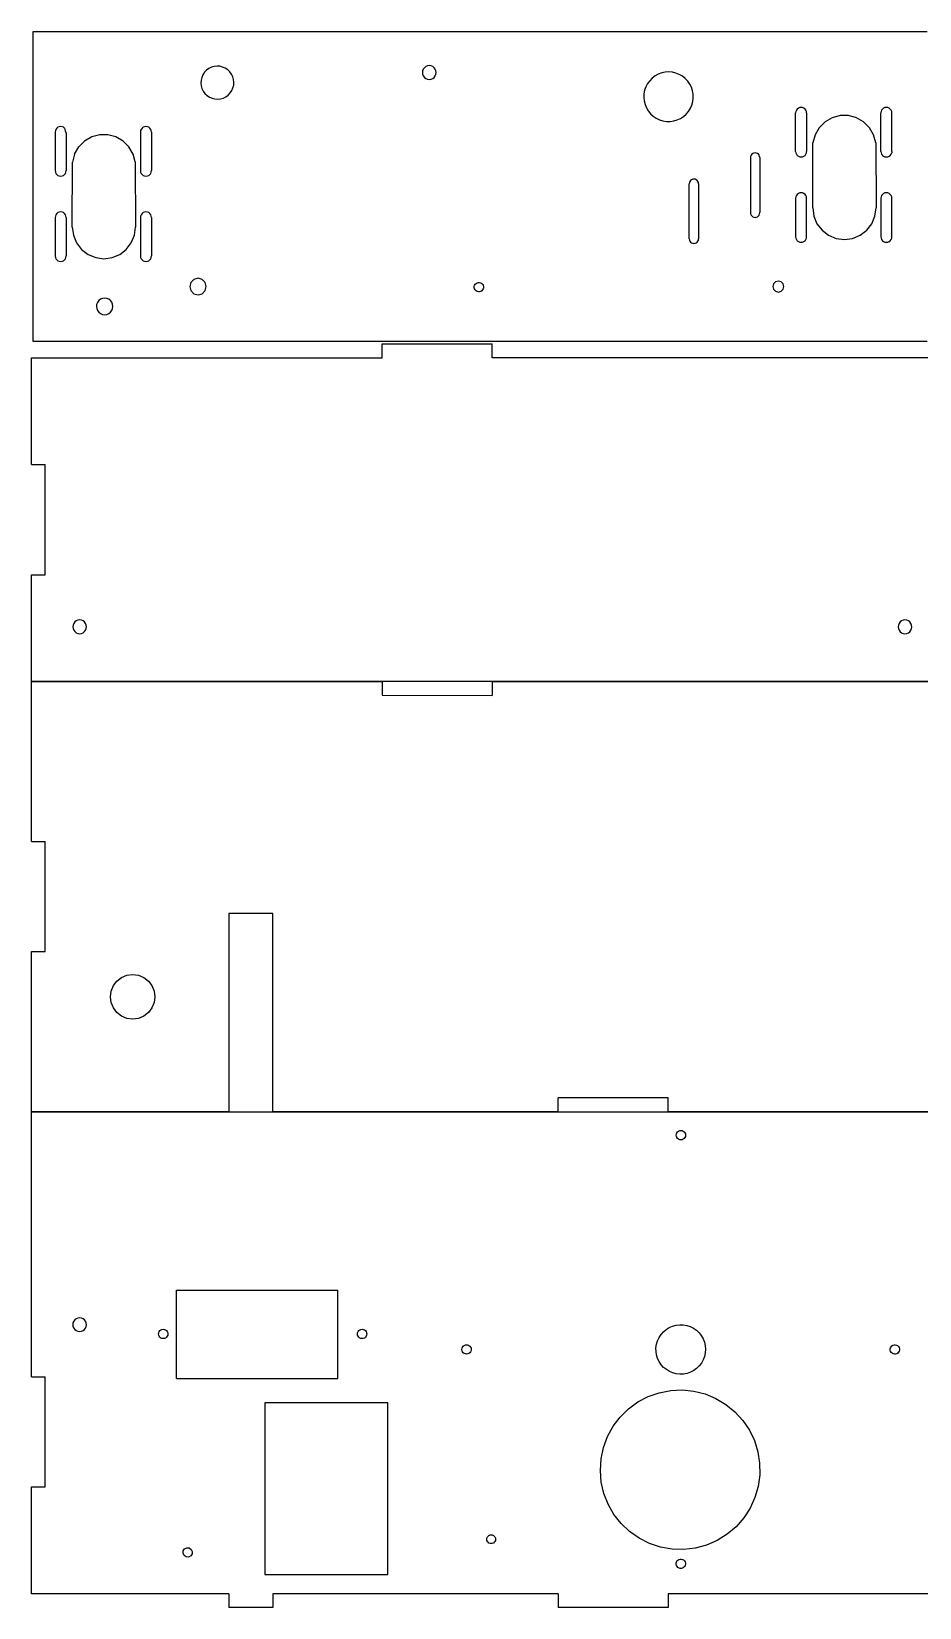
# Model space of a CAD drawing. Extents: x 6 to 646, y 7 to 580.
# Drawn here: x 6 to 329, y 7 to 580 of the extents above; entities that cross this region are included whole.
import ezdxf

# ---------------------------------------------------------------- set-up
doc = ezdxf.new("R2010")
doc.units = 0
doc.layers.add('Calque_1', color=7, linetype='CONTINUOUS')

msp = doc.modelspace()

# ---------------------------------------------------------------- linework, layer by layer
at = {"layer": 'Calque_1', "color": 1}
for p, q in [((6.673543, 579.7733), (331.671386, 579.773353)), ((6.673546, 467.146482), (6.673543, 579.7733)), ((71.498254, 566.790583), (70.560294, 566.327907)), ((72.502307, 567.083344), (71.498254, 566.790583)), ((73.541946, 567.197326), (72.502307, 567.083344)), ((74.585583, 567.129038), (73.541946, 567.197326)), ((75.601505, 566.880568), (74.585583, 567.129038)), ((76.558846, 566.459431), (75.601505, 566.880568)), ((149.447491, 567.038418), (148.929729, 566.64112)), ((150.050449, 567.288158), (149.447491, 567.038418)), ((150.697487, 567.373353), (150.050449, 567.288158)), ((151.344525, 567.288158), (150.697487, 567.373353)), ((151.947483, 567.038418), (151.344525, 567.288158)), ((152.465245, 566.64112), (151.947483, 567.038418)), ((67.743224, 562.110877), (67.674935, 561.067229)), ((67.674935, 561.067229), (67.788906, 560.027603)), ((67.991701, 563.126796), (67.743224, 562.110877)), ((68.41282, 564.084137), (67.991701, 563.126796)), ((68.993778, 564.953821), (68.41282, 564.084137)), ((69.716928, 565.709391), (68.993778, 564.953821)), ((70.560294, 566.327907), (69.716928, 565.709391)), ((77.428514, 565.878486), (76.558846, 566.459431)), ((78.184089, 565.155328), (77.428514, 565.878486)), ((78.802613, 564.311969), (78.184089, 565.155328)), ((79.265289, 563.373996), (78.802613, 564.311969)), ((79.558061, 562.369957), (79.265289, 563.373996)), ((79.672035, 561.330304), (79.558061, 562.369957)), ((79.603744, 560.286683), (79.672035, 561.330304)), ((148.282691, 565.520399), (148.197495, 564.873335)), ((148.197495, 564.873335), (148.282691, 564.226297)), ((148.532431, 566.123331), (148.282691, 565.520399)), ((148.282691, 564.226297), (148.532431, 563.623339)), ((148.929729, 566.64112), (148.532431, 566.123331)), ((148.532431, 563.623339), (148.929729, 563.105577)), ((148.929729, 563.105577), (149.447491, 562.708279)), ((149.447491, 562.708279), (150.050449, 562.458539)), ((150.050449, 562.458539), (150.697487, 562.373343)), ((150.697487, 562.373343), (151.344525, 562.458539)), ((151.344525, 562.458539), (151.947483, 562.708279)), ((151.947483, 562.708279), (152.465245, 563.105577)), ((152.862543, 566.123331), (152.465245, 566.64112)), ((152.465245, 563.105577), (152.862543, 563.623339)), ((153.11231, 565.520399), (152.862543, 566.123331)), ((152.862543, 563.623339), (153.11231, 564.226297)), ((153.197479, 564.873335), (153.11231, 565.520399)), ((153.11231, 564.226297), (153.197479, 564.873335)), ((230.817585, 561.907915), (230.041642, 560.847573)), ((231.73963, 562.843957), (230.817585, 561.907915)), ((232.788146, 563.635801), (231.73963, 562.843957)), ((233.940776, 564.266514), (232.788146, 563.635801)), ((235.172965, 564.722708), (233.940776, 564.266514)), ((236.458415, 564.99462), (235.172965, 564.722708)), ((237.769794, 565.076456), (236.458415, 564.99462)), ((239.079083, 564.966495), (237.769794, 565.076456)), ((240.358422, 564.667066), (239.079083, 564.966495)), ((241.58053, 564.184573), (240.358422, 564.667066)), ((242.719375, 563.529254), (241.58053, 564.184573)), ((243.750667, 562.715132), (242.719375, 563.529254)), ((244.652418, 561.759511), (243.750667, 562.715132)), ((245.405422, 560.682764), (244.652418, 561.759511)), ((67.788906, 560.027603), (68.081678, 559.023537)), ((68.081678, 559.023537), (68.544354, 558.085591)), ((68.544354, 558.085591), (69.162878, 557.242232)), ((69.162878, 557.242232), (69.918453, 556.519074)), ((69.918453, 556.519074), (70.788124, 555.938103)), ((70.788124, 555.938103), (71.745462, 555.516992)), ((71.745462, 555.516992), (72.761384, 555.268522)), ((73.805021, 555.200234), (74.84466, 555.314189)), ((74.84466, 555.314189), (75.848713, 555.606977)), ((75.848713, 555.606977), (76.786673, 556.069653)), ((76.786673, 556.069653), (77.630042, 556.688169)), ((77.630042, 556.688169), (78.35319, 557.443739)), ((78.35319, 557.443739), (78.93415, 558.313423)), ((78.93415, 558.313423), (79.355266, 559.270764)), ((79.355266, 559.270764), (79.603744, 560.286683)), ((228.738333, 557.157222), (228.676262, 555.844784)), ((228.676262, 555.844784), (228.80596, 554.537268)), ((228.990825, 558.446641), (228.738333, 557.157222)), ((229.428366, 559.685577), (228.990825, 558.446641)), ((230.041642, 560.847573), (229.428366, 559.685577)), ((245.993643, 559.507883), (245.405422, 560.682764)), ((246.404514, 558.259871), (245.993643, 559.507883)), ((246.629303, 556.96532), (246.404514, 558.259871)), ((246.505478, 554.34743), (246.663196, 555.65185)), ((246.663196, 555.65185), (246.629303, 556.96532)), ((72.761384, 555.268522), (73.805021, 555.200234)), ((228.80596, 554.537268), (229.124624, 553.262586)), ((229.124624, 553.262586), (229.625506, 552.047886)), ((229.625506, 552.047886), (230.297918, 550.919069)), ((230.297918, 550.919069), (231.127491, 549.900186)), ((231.127491, 549.900186), (232.096606, 549.012934)), ((243.097094, 548.89493), (244.084994, 549.761201)), ((244.084994, 549.761201), (244.936263, 550.762065)), ((244.936263, 550.762065), (245.632725, 551.876198)), ((245.632725, 551.876198), (246.159536, 553.079865)), ((246.159536, 553.079865), (246.505478, 554.34743)), ((283.927304, 550.727299), (283.859148, 550.209669)), ((283.859148, 536.209683), (283.859148, 550.209669)), ((284.127091, 551.20966), (283.927304, 550.727299)), ((284.444934, 551.623892), (284.127091, 551.20966)), ((284.859139, 551.941709), (284.444934, 551.623892)), ((285.3415, 552.141522), (284.859139, 551.941709)), ((285.85913, 552.209678), (285.3415, 552.141522)), ((286.376787, 552.141522), (285.85913, 552.209678)), ((286.859148, 551.941709), (286.376787, 552.141522)), ((287.273353, 551.623892), (286.859148, 551.941709)), ((287.591197, 551.20966), (287.273353, 551.623892)), ((287.790983, 550.727299), (287.591197, 551.20966)), ((287.85914, 550.209669), (287.790983, 550.727299)), ((287.85914, 550.209669), (287.85914, 536.209683)), ((314.927198, 550.727299), (314.859041, 550.209669)), ((314.859041, 536.209683), (314.859041, 550.209669)), ((315.126984, 551.20966), (314.927198, 550.727299)), ((315.444828, 551.623892), (315.126984, 551.20966)), ((315.859033, 551.941709), (315.444828, 551.623892)), ((316.341394, 552.141522), (315.859033, 551.941709)), ((316.859051, 552.209678), (316.341394, 552.141522)), ((317.376681, 552.141522), (316.859051, 552.209678)), ((317.859042, 551.941709), (317.376681, 552.141522)), ((318.273247, 551.623892), (317.859042, 551.941709)), ((318.59109, 551.20966), (318.273247, 551.623892)), ((318.790877, 550.727299), (318.59109, 551.20966)), ((318.859033, 550.209669), (318.790877, 550.727299)), ((318.859033, 536.209683), (318.859033, 550.209669)), ((14.981727, 544.242449), (14.781928, 543.760088)), ((15.299566, 544.656654), (14.981727, 544.242449)), ((15.713778, 544.974498), (15.299566, 544.656654)), ((16.19614, 545.174311), (15.713778, 544.974498)), ((16.713778, 545.242441), (16.19614, 545.174311)), ((17.231416, 545.174311), (16.713778, 545.242441)), ((17.713777, 544.974498), (17.231416, 545.174311)), ((18.12799, 544.656654), (17.713777, 544.974498)), ((18.12799, 544.656654), (18.159123, 544.616093)), ((18.159123, 544.616093), (18.380531, 543.685899)), ((45.981841, 544.242476), (45.782041, 543.760114)), ((46.299676, 544.65668), (45.981841, 544.242476)), ((46.713889, 544.974524), (46.299676, 544.65668)), ((47.196253, 545.174337), (46.713889, 544.974524)), ((47.713888, 545.242467), (47.196253, 545.174337)), ((48.231526, 545.174337), (47.713888, 545.242467)), ((48.713888, 544.974524), (48.231526, 545.174337)), ((49.1281, 544.65668), (48.713888, 544.974524)), ((49.445939, 544.242476), (49.1281, 544.65668)), ((49.645738, 543.760114), (49.445939, 544.242476)), ((232.096606, 549.012934), (233.184571, 548.276255)), ((233.184571, 548.276255), (234.36821, 547.705814)), ((234.36821, 547.705814), (235.62228, 547.313808)), ((235.62228, 547.313808), (236.92006, 547.108571)), ((236.92006, 547.108571), (238.233899, 547.094548)), ((238.233899, 547.094469), (239.53578, 547.271819)), ((239.53578, 547.271819), (240.797973, 547.636864)), ((240.797973, 547.636864), (241.993571, 548.181746)), ((241.993571, 548.181746), (243.097094, 548.89493)), ((292.441135, 544.793946), (290.947114, 542.19)), ((294.55817, 546.92249), (292.441135, 544.793946)), ((297.153994, 548.43056), (294.55817, 546.92249)), ((300.051707, 549.215393), (297.153994, 548.43056)), ((303.053771, 549.223515), (300.051707, 549.215313)), ((305.955665, 548.454373), (303.053771, 549.223515)), ((308.559611, 546.960352), (305.955665, 548.454373)), ((310.688155, 544.843291), (308.559611, 546.960352)), ((312.196225, 542.247467), (310.688155, 544.843291)), ((14.781928, 543.760088), (14.713779, 543.242458)), ((14.713779, 543.242458), (14.713779, 529.242472)), ((18.380531, 543.685899), (18.713774, 542.85106)), ((18.713774, 542.85106), (18.713774, 529.242472)), ((25.412957, 539.955279), (23.295904, 537.826735)), ((28.008781, 541.463349), (25.412957, 539.955279)), ((30.906473, 542.248208), (28.008781, 541.463349)), ((33.908561, 542.256331), (30.906473, 542.248128)), ((36.810457, 541.487161), (33.908561, 542.256331)), ((39.414401, 539.993167), (36.810457, 541.487161)), ((41.54294, 537.876106), (39.414401, 539.993167)), ((45.782041, 543.760114), (45.713892, 543.242484)), ((45.713892, 543.242484), (45.713892, 529.242498)), ((49.713887, 543.242484), (49.645738, 543.760114)), ((49.713887, 543.242484), (49.713887, 529.242498)), ((290.083595, 515.717915), (290.177972, 539.288106)), ((290.947114, 542.19), (290.177972, 539.288106)), ((312.981084, 539.34978), (312.196225, 542.247467)), ((312.981084, 539.34978), (313.083557, 515.717915)), ((21.801891, 535.222788), (21.032738, 532.320895)), ((21.801891, 535.222788), (23.295904, 537.826735)), ((43.051015, 535.280282), (41.54294, 537.876106)), ((43.835858, 532.382596), (43.051015, 535.280282)), ((43.835858, 532.382596), (43.938344, 508.75073)), ((267.483074, 534.415466), (267.42513, 533.975465)), ((267.42513, 533.975465), (267.42513, 513.975503)), ((267.652883, 534.825464), (267.483074, 534.415466)), ((267.923049, 535.177545), (267.652883, 534.825464)), ((268.27513, 535.44771), (267.923049, 535.177545)), ((268.685154, 535.617546), (268.27513, 535.44771)), ((269.125129, 535.675463), (268.685154, 535.617546)), ((269.56513, 535.617546), (269.125129, 535.675463)), ((269.975128, 535.44771), (269.56513, 535.617546)), ((270.327209, 535.177545), (269.975128, 535.44771)), ((270.597374, 534.825464), (270.327209, 535.177545)), ((270.76721, 534.415466), (270.597374, 534.825464)), ((270.825128, 533.975465), (270.76721, 534.415466)), ((270.825128, 533.975465), (270.825128, 513.975503)), ((283.859148, 536.209683), (283.927304, 535.692053)), ((283.927304, 535.692053), (284.127091, 535.209691)), ((284.127091, 535.209691), (284.444934, 534.795487)), ((284.444934, 534.795487), (284.859139, 534.477643)), ((284.859139, 534.477643), (285.3415, 534.27783)), ((285.3415, 534.27783), (285.85913, 534.2097)), ((285.85913, 534.2097), (286.376787, 534.27783)), ((286.376787, 534.27783), (286.859148, 534.477643)), ((286.859148, 534.477643), (287.273353, 534.795487)), ((287.273353, 534.795487), (287.591197, 535.209691)), ((287.591197, 535.209691), (287.790983, 535.692053)), ((287.790983, 535.692053), (287.85914, 536.209683)), ((314.859041, 536.209683), (314.927198, 535.692053)), ((314.927198, 535.692053), (315.126984, 535.209691)), ((315.126984, 535.209691), (315.444828, 534.795487)), ((315.444828, 534.795487), (315.859033, 534.477643)), ((315.859033, 534.477643), (316.341394, 534.27783)), ((316.341394, 534.27783), (316.859051, 534.2097)), ((316.859051, 534.2097), (317.376681, 534.27783)), ((317.376681, 534.27783), (317.859042, 534.477643)), ((317.859042, 534.477643), (318.273247, 534.795487)), ((318.273247, 534.795487), (318.59109, 535.209691)), ((318.59109, 535.209691), (318.790877, 535.692053)), ((318.859033, 536.209683), (318.790877, 535.692053)), ((14.713779, 529.242472), (14.781928, 528.724842)), ((14.781928, 528.724842), (14.981727, 528.24248)), ((14.981727, 528.24248), (15.299566, 527.828249)), ((15.299566, 527.828249), (15.713778, 527.510432)), ((15.713778, 527.510432), (16.19614, 527.310619)), ((16.19614, 527.310619), (16.713778, 527.242462)), ((16.713778, 527.242462), (17.231416, 527.310619)), ((17.231416, 527.310619), (17.713777, 527.510432)), ((17.713777, 527.510432), (18.12799, 527.828249)), ((18.12799, 527.828249), (18.445825, 528.24248)), ((18.445825, 528.24248), (18.645628, 528.724842)), ((18.645628, 528.724842), (18.713774, 529.242472)), ((20.938372, 508.75073), (21.032738, 532.320895)), ((45.713892, 529.242498), (45.782041, 528.724868)), ((45.782041, 528.724868), (45.981841, 528.242507)), ((45.981841, 528.242507), (46.299676, 527.828276)), ((46.299676, 527.828276), (46.713889, 527.510432)), ((46.713889, 527.510432), (47.196253, 527.310645)), ((47.196253, 527.310645), (47.713888, 527.242489)), ((47.713888, 527.242489), (48.231526, 527.310645)), ((48.231526, 527.310645), (48.713888, 527.510432)), ((48.713888, 527.510432), (49.1281, 527.828276)), ((49.1281, 527.828276), (49.445939, 528.242507)), ((49.445939, 528.242507), (49.645738, 528.724868)), ((49.645738, 528.724868), (49.713887, 529.242498)), ((245.244608, 524.922413), (245.186691, 524.482412)), ((245.186691, 504.482424), (245.186691, 524.482412)), ((245.414444, 525.332411), (245.244608, 524.922413)), ((245.68461, 525.684492), (245.414444, 525.332411)), ((246.03669, 525.954658), (245.68461, 525.684492)), ((246.446688, 526.124493), (246.03669, 525.954658)), ((246.88669, 526.182411), (246.446688, 526.124493)), ((247.326665, 526.124493), (246.88669, 526.182411)), ((247.736689, 525.954658), (247.326665, 526.124493)), ((248.08877, 525.684492), (247.736689, 525.954658)), ((248.358909, 525.332411), (248.08877, 525.684492)), ((248.528745, 524.922413), (248.358909, 525.332411)), ((248.586688, 524.482412), (248.528745, 524.922413)), ((248.586688, 524.482412), (248.586688, 504.482424)), ((284.859192, 520.941736), (284.444987, 520.623892)), ((285.341553, 521.141549), (284.859192, 520.941736)), ((285.859183, 521.209679), (285.341553, 521.141549)), ((286.376814, 521.141549), (285.859183, 521.209679)), ((286.859175, 520.941736), (286.376814, 521.141549)), ((287.273406, 520.623892), (286.859175, 520.941736)), ((315.859059, 520.941762), (315.444828, 520.623919)), ((316.34142, 521.141575), (315.859059, 520.941762)), ((316.859051, 521.209705), (316.34142, 521.141575)), ((317.376681, 521.141575), (316.859051, 521.209705)), ((317.859042, 520.941762), (317.376681, 521.141575)), ((318.273273, 520.623919), (317.859042, 520.941762)), ((283.927331, 519.727326), (283.8592, 519.209696)), ((283.8592, 519.209696), (283.8592, 505.20971)), ((284.127144, 520.209687), (283.927331, 519.727326)), ((284.444987, 520.623892), (284.127144, 520.209687)), ((287.59125, 520.209687), (287.273406, 520.623892)), ((287.791036, 519.727326), (287.59125, 520.209687)), ((287.859193, 519.209696), (287.791036, 519.727326)), ((287.859193, 505.20971), (287.859193, 519.209696)), ((290.083595, 515.717915), (290.475442, 512.741515)), ((312.69171, 512.741515), (313.083557, 515.717915)), ((314.927198, 519.727353), (314.859041, 519.209722)), ((314.859041, 519.209722), (314.859041, 505.209736)), ((315.127011, 520.209714), (314.927198, 519.727353)), ((315.444828, 520.623919), (315.127011, 520.209714)), ((318.59109, 520.209714), (318.273273, 520.623919)), ((318.790903, 519.727353), (318.59109, 520.209714)), ((318.85906, 519.209722), (318.790903, 519.727353)), ((318.85906, 505.209736), (318.85906, 519.209722)), ((14.782121, 512.760141), (14.713972, 512.242485)), ((14.713972, 512.242485), (14.713972, 498.242525)), ((14.981923, 513.242503), (14.782121, 512.760141)), ((15.299759, 513.656707), (14.981923, 513.242503)), ((15.713971, 513.974551), (15.299759, 513.656707)), ((16.196333, 514.174338), (15.713971, 513.974551)), ((16.713971, 514.242494), (16.196333, 514.174338)), ((17.231609, 514.174338), (16.713971, 514.242494)), ((17.71397, 513.974551), (17.231609, 514.174338)), ((18.128183, 513.656707), (17.71397, 513.974551)), ((18.446018, 513.242503), (18.128183, 513.656707)), ((18.645821, 512.760141), (18.446018, 513.242503)), ((18.713967, 512.242485), (18.645821, 512.760141)), ((18.713967, 512.242485), (18.713967, 498.242525)), ((45.782043, 512.760141), (45.713895, 512.242511)), ((45.713895, 512.242511), (45.713895, 498.242525)), ((45.981843, 513.242503), (45.782043, 512.760141)), ((46.299679, 513.656707), (45.981843, 513.242503)), ((46.713894, 513.974551), (46.299679, 513.656707)), ((47.196255, 514.174364), (46.713894, 513.974551)), ((47.713891, 514.242494), (47.196255, 514.174364)), ((48.231529, 514.174364), (47.713891, 514.242494)), ((48.71389, 513.974551), (48.231529, 514.174364)), ((49.128103, 513.656707), (48.71389, 513.974551)), ((49.445941, 513.242503), (49.128103, 513.656707)), ((49.645741, 512.760141), (49.445941, 513.242503)), ((49.71389, 512.242511), (49.645741, 512.760141)), ((49.71389, 512.242511), (49.71389, 498.242525)), ((267.42513, 513.975503), (267.483074, 513.535502)), ((267.483074, 513.535502), (267.652883, 513.125504)), ((267.652883, 513.125504), (267.923049, 512.773423)), ((267.923049, 512.773423), (268.27513, 512.503258)), ((268.27513, 512.503258), (268.685154, 512.333422)), ((268.685154, 512.333422), (269.125129, 512.275505)), ((269.125129, 512.275505), (269.56513, 512.333422)), ((269.56513, 512.333422), (269.975128, 512.503258)), ((269.975128, 512.503258), (270.327209, 512.773423)), ((270.327209, 512.773423), (270.597374, 513.125504)), ((270.597374, 513.125504), (270.76721, 513.535502)), ((270.76721, 513.535502), (270.825128, 513.975503)), ((290.475442, 512.741515), (291.624288, 509.967918)), ((291.624288, 509.967918), (293.451869, 507.586194)), ((309.71531, 507.586194), (311.542864, 509.967918)), ((311.542864, 509.967918), (312.69171, 512.741515)), ((20.938372, 508.75073), (21.330224, 505.774304)), ((21.330224, 505.774304), (22.479078, 503.000733)), ((42.397638, 503.000733), (43.546492, 505.774304)), ((43.546492, 505.774304), (43.938344, 508.75073)), ((245.186691, 504.482424), (245.244608, 504.042449)), ((245.244608, 504.042449), (245.414444, 503.632425)), ((248.358909, 503.632425), (248.528745, 504.042449)), ((248.528745, 504.042449), (248.586688, 504.482424)), ((283.8592, 505.20971), (283.927331, 504.69208)), ((283.927331, 504.69208), (284.127144, 504.209718)), ((284.127144, 504.209718), (284.444987, 503.795487)), ((284.444987, 503.795487), (284.859192, 503.47767)), ((286.859175, 503.47767), (287.273406, 503.795487)), ((287.273406, 503.795487), (287.59125, 504.209718)), ((287.59125, 504.209718), (287.791036, 504.69208)), ((287.791036, 504.69208), (287.859193, 505.20971)), ((293.451869, 507.586194), (295.833592, 505.75864)), ((295.833592, 505.75864), (298.607163, 504.609794)), ((298.607163, 504.609794), (301.583589, 504.217947)), ((301.583589, 504.217947), (304.559989, 504.609794)), ((304.559989, 504.609794), (307.33356, 505.75864)), ((307.33356, 505.75864), (309.71531, 507.586194)), ((314.859041, 505.209736), (314.927198, 504.692106)), ((314.927198, 504.692106), (315.127011, 504.209745)), ((315.127011, 504.209745), (315.444828, 503.795514)), ((315.444828, 503.795514), (315.859059, 503.47767)), ((317.859042, 503.47767), (318.273273, 503.795514)), ((318.273273, 503.795514), (318.59109, 504.209745)), ((318.59109, 504.209745), (318.790903, 504.692106)), ((318.790903, 504.692106), (318.85906, 505.209736)), ((14.713972, 498.242525), (14.782121, 497.724868)), ((18.645821, 497.724868), (18.713967, 498.242525)), ((22.479078, 503.000733), (24.30664, 500.61901)), ((24.30664, 500.61901), (26.688366, 498.791455)), ((26.688366, 498.791455), (29.461942, 497.64261)), ((35.414774, 497.64261), (38.18835, 498.791455)), ((38.18835, 498.791455), (40.570076, 500.61901)), ((40.570076, 500.61901), (42.397638, 503.000733)), ((45.713895, 498.242525), (45.782043, 497.724895)), ((49.645741, 497.724895), (49.71389, 498.242525)), ((245.414444, 503.632425), (245.68461, 503.280344)), ((245.68461, 503.280344), (246.03669, 503.010205)), ((246.03669, 503.010205), (246.446688, 502.840369)), ((246.446688, 502.840369), (246.88669, 502.782425)), ((246.88669, 502.782425), (247.326665, 502.840369)), ((247.326665, 502.840369), (247.736689, 503.010205)), ((247.736689, 503.010205), (248.08877, 503.280344)), ((248.08877, 503.280344), (248.358909, 503.632425)), ((284.859192, 503.47767), (285.341553, 503.277857)), ((285.341553, 503.277857), (285.859183, 503.209701)), ((285.859183, 503.209701), (286.376814, 503.277857)), ((286.376814, 503.277857), (286.859175, 503.47767)), ((315.859059, 503.47767), (316.34142, 503.277884)), ((316.34142, 503.277884), (316.859051, 503.209727)), ((316.859051, 503.209727), (317.376681, 503.277884)), ((317.376681, 503.277884), (317.859042, 503.47767)), ((14.782121, 497.724868), (14.981923, 497.242507)), ((14.981923, 497.242507), (15.299759, 496.828303)), ((15.299759, 496.828303), (15.713971, 496.510459)), ((15.713971, 496.510459), (16.196333, 496.310672)), ((16.196333, 496.310672), (16.713971, 496.242516)), ((16.713971, 496.242516), (17.231609, 496.310672)), ((17.231609, 496.310672), (17.71397, 496.510459)), ((17.71397, 496.510459), (18.128183, 496.828303)), ((18.128183, 496.828303), (18.446018, 497.242507)), ((18.446018, 497.242507), (18.645821, 497.724868)), ((29.461942, 497.64261), (32.438358, 497.250736)), ((32.438358, 497.250736), (35.414774, 497.64261)), ((45.782043, 497.724895), (45.981843, 497.242534)), ((45.981843, 497.242534), (46.299679, 496.828303)), ((46.299679, 496.828303), (46.713894, 496.510485)), ((46.713894, 496.510485), (47.196255, 496.310672)), ((47.196255, 496.310672), (47.713891, 496.242516)), ((47.713891, 496.242516), (48.231529, 496.310672)), ((48.231529, 496.310672), (48.71389, 496.510485)), ((48.71389, 496.510485), (49.128103, 496.828303)), ((49.128103, 496.828303), (49.445941, 497.242534)), ((49.445941, 497.242534), (49.645741, 497.724895)), ((64.049137, 488.646444), (63.647214, 487.146443)), ((63.647214, 487.146443), (64.049137, 485.646443)), ((65.147212, 489.744516), (64.049137, 488.646444)), ((66.64721, 490.146444), (65.147212, 489.744516)), ((68.147207, 489.744516), (66.64721, 490.146444)), ((69.245282, 488.646444), (68.147207, 489.744516)), ((69.647205, 487.146443), (69.245282, 488.646444)), ((69.245282, 485.646443), (69.647205, 487.146443)), ((167.071021, 487.168827), (167.185215, 487.59769)), ((167.071735, 486.725042), (167.071735, 487.168827)), ((167.187279, 486.29655), (167.071735, 486.725042)), ((167.185215, 487.59769), (167.406486, 487.982367)), ((167.406486, 487.982367), (167.719778, 488.296665)), ((167.719778, 488.296665), (168.103768, 488.519179)), ((168.103768, 488.519179), (168.53226, 488.634723)), ((168.53226, 488.634723), (168.976045, 488.634723)), ((168.976045, 488.635437), (169.404881, 488.521269)), ((169.404881, 488.521269), (169.789585, 488.299972)), ((169.789585, 488.299972), (170.103883, 487.98668)), ((170.103883, 487.98668), (170.326397, 487.60269)), ((170.326397, 487.60269), (170.44194, 487.174225)), ((170.442628, 486.730413), (170.328461, 486.301577)), ((170.44194, 487.174225), (170.44194, 486.730413)), ((275.853713, 488.146408), (275.585743, 487.146417)), ((275.585743, 487.146417), (275.853713, 486.146425)), ((276.585761, 488.878457), (275.853713, 488.146408)), ((277.585752, 489.1464), (276.585761, 488.878457)), ((278.585744, 488.878457), (277.585752, 489.1464)), ((279.317792, 488.146408), (278.585744, 488.878457)), ((279.585762, 487.146417), (279.317792, 488.146408)), ((279.317792, 486.146425), (279.585762, 487.146417)), ((30.087668, 481.392901), (29.794272, 480.666779)), ((30.559001, 482.018348), (30.087668, 481.392901)), ((31.176152, 482.500498), (30.559001, 482.018348)), ((31.897058, 482.806462), (31.176152, 482.500498)), ((32.672596, 482.915444), (31.897058, 482.806462)), ((33.449912, 482.819982), (32.672596, 482.915444)), ((34.176033, 482.526586), (33.449912, 482.819982)), ((34.801476, 482.055258), (34.176033, 482.526586)), ((35.283618, 481.438092), (34.801476, 482.055258)), ((35.5896, 480.717182), (35.283618, 481.438092)), ((64.049137, 485.646443), (65.147212, 484.548371)), ((65.147212, 484.548371), (66.64721, 484.146442)), ((66.64721, 484.146442), (68.147207, 484.548371)), ((68.147207, 484.548371), (69.245282, 485.646443)), ((167.409793, 485.912587), (167.187279, 486.29655)), ((167.724091, 485.599268), (167.409793, 485.912587)), ((168.108768, 485.377997), (167.724091, 485.599268)), ((168.537631, 485.263829), (168.108768, 485.377997)), ((168.981416, 485.264544), (168.537631, 485.264544)), ((169.409908, 485.380087), (168.981416, 485.264544)), ((169.793871, 485.602575), (169.409908, 485.380087)), ((170.10719, 485.9169), (169.793871, 485.602575)), ((170.328461, 486.301577), (170.10719, 485.9169)), ((275.853713, 486.146425), (276.585761, 485.414377)), ((276.585761, 485.414377), (277.585752, 485.146407)), ((277.585752, 485.146407), (278.585744, 485.414377)), ((278.585744, 485.414377), (279.317792, 486.146425)), ((29.794272, 480.666779), (29.698805, 479.889461)), ((29.698805, 479.889461), (29.807776, 479.113942)), ((29.807776, 479.113942), (30.113761, 478.393032)), ((30.113761, 478.393032), (30.5959, 477.775866)), ((30.5959, 477.775866), (31.221342, 477.304538)), ((31.221342, 477.304538), (31.947464, 477.011142)), ((31.947464, 477.011142), (32.72478, 476.91568)), ((32.72478, 476.91568), (33.500318, 477.024635)), ((33.500318, 477.024635), (34.221227, 477.330626)), ((34.221227, 477.330626), (34.838375, 477.812775)), ((34.838375, 477.812775), (35.309708, 478.438223)), ((35.309708, 478.438223), (35.603107, 479.164345)), ((35.698571, 479.941663), (35.5896, 480.717182)), ((35.603107, 479.164345), (35.698571, 479.941663)), ((331.671386, 467.146429), (6.673546, 467.146482)), ((133.614141, 466.273914), (173.61409, 466.273914)), ((133.614141, 461.273904), (133.614141, 466.273914)), ((173.61409, 461.273904), (173.61409, 466.273914)), ((6.115218, 422.459974), (6.115244, 461.273904)), ((6.115244, 461.273904), (133.614141, 461.273904)), ((341.112871, 461.273904), (173.61409, 461.273904)), ((6.115218, 422.459974), (11.115201, 422.459974)), ((11.115148, 382.460475), (11.115201, 422.459974)), ((6.115165, 382.460475), (11.115148, 382.460475)), ((6.115244, 343.645964), (6.115165, 382.460475)), ((21.200417, 364.192977), (21.115222, 363.545939)), ((21.115222, 363.545939), (21.200417, 362.898901)), ((21.450157, 364.795935), (21.200417, 364.192977)), ((21.200417, 362.898901), (21.450157, 362.295943)), ((21.847455, 365.313698), (21.450157, 364.795935)), ((21.450157, 362.295943), (21.847455, 361.778181)), ((22.365218, 365.710995), (21.847455, 365.313698)), ((21.847455, 361.778181), (22.365218, 361.380883)), ((22.968176, 365.960762), (22.365218, 365.710995)), ((22.365218, 361.380883), (22.968176, 361.131143)), ((23.61524, 366.045931), (22.968176, 365.960762)), ((22.968176, 361.131143), (23.61524, 361.045947)), ((24.262278, 365.960762), (23.61524, 366.045931)), ((23.61524, 361.045947), (24.262278, 361.131143)), ((24.865236, 365.710995), (24.262278, 365.960762)), ((24.262278, 361.131143), (24.865236, 361.380883)), ((25.382998, 365.313698), (24.865236, 365.710995)), ((24.865236, 361.380883), (25.382998, 361.778181)), ((25.780296, 364.795935), (25.382998, 365.313698)), ((25.382998, 361.778181), (25.780296, 362.295943)), ((26.030036, 364.192977), (25.780296, 364.795935)), ((25.780296, 362.295943), (26.030036, 362.898901)), ((26.115232, 363.545939), (26.030036, 364.192977)), ((26.030036, 362.898901), (26.115232, 363.545939)), ((321.198291, 364.180515), (321.113122, 363.533477)), ((321.113122, 363.533477), (321.198291, 362.886413)), ((321.448058, 364.783473), (321.198291, 364.180515)), ((321.198291, 362.886413), (321.448058, 362.283481)), ((321.845355, 365.301236), (321.448058, 364.783473)), ((321.448058, 362.283481), (321.845355, 361.765692)), ((322.363118, 365.698534), (321.845355, 365.301236)), ((321.845355, 361.765692), (322.363118, 361.368395)), ((322.96605, 365.948273), (322.363118, 365.698534)), ((322.363118, 361.368395), (322.96605, 361.118655)), ((323.613114, 366.033469), (322.96605, 365.948273)), ((322.96605, 361.118655), (323.613114, 361.033459)), ((324.260151, 365.948273), (323.613114, 366.033469)), ((323.613114, 361.033459), (324.260151, 361.118655)), ((324.86311, 365.698534), (324.260151, 365.948273)), ((324.260151, 361.118655), (324.86311, 361.368395)), ((325.380872, 365.301236), (324.86311, 365.698534)), ((324.86311, 361.368395), (325.380872, 361.765692)), ((325.77817, 364.783473), (325.380872, 365.301236)), ((325.380872, 361.765692), (325.77817, 362.283481)), ((326.02791, 364.180515), (325.77817, 364.783473)), ((325.77817, 362.283481), (326.02791, 362.886413)), ((326.113106, 363.533477), (326.02791, 364.180515)), ((326.02791, 362.886413), (326.113106, 363.533477)), ((6.115048, 343.645593), (133.61413, 343.653266)), ((6.115048, 285.5465), (6.115048, 343.645593)), ((341.112871, 343.645964), (6.115244, 343.645964)), ((133.61413, 343.653372), (133.61413, 338.653388)), ((173.613973, 343.645593), (341.112898, 343.645593)), ((173.613973, 343.645593), (173.613973, 338.645583)), ((133.613177, 338.653388), (173.613021, 338.645716)), ((6.115048, 285.5465), (11.115043, 285.5465)), ((11.115043, 245.545493), (11.115043, 285.5465)), ((77.883981, 259.397128), (77.883981, 187.396447)), ((93.879857, 259.397128), (77.883981, 259.397128)), ((93.879857, 187.396447), (93.879857, 259.397128)), ((6.115048, 245.545493), (11.115043, 245.545493)), ((6.115048, 187.396447), (6.115048, 245.545493)), ((35.864705, 233.196452), (37.151947, 234.874014)), ((37.151947, 234.874014), (38.829509, 236.161237)), ((38.829509, 236.161237), (40.78307, 236.970437)), ((40.78307, 236.970437), (42.879504, 237.24645)), ((42.879504, 237.24645), (44.975936, 236.970437)), ((44.975936, 236.970437), (46.929498, 236.161237)), ((46.929498, 236.161237), (48.60706, 234.874014)), ((48.60706, 234.874014), (49.894301, 233.196452)), ((34.779513, 229.146454), (35.055515, 231.242877)), ((35.055515, 227.050004), (34.779513, 229.146454)), ((35.055515, 231.242877), (35.864705, 233.196452)), ((49.894301, 233.196452), (50.703494, 231.242877)), ((50.703494, 231.242877), (50.979493, 229.146454)), ((50.979493, 229.146454), (50.703494, 227.050004)), ((35.864705, 225.096455), (35.055515, 227.050004)), ((37.151947, 223.418893), (35.864705, 225.096455)), ((38.829509, 222.131644), (37.151947, 223.418893)), ((48.60706, 223.418893), (46.929498, 222.131644)), ((49.894301, 225.096455), (48.60706, 223.418893)), ((50.703494, 227.050004), (49.894301, 225.096455)), ((40.78307, 221.32247), (38.829509, 222.131644)), ((42.879504, 221.046457), (40.78307, 221.32247)), ((44.975936, 221.32247), (42.879504, 221.046457)), ((46.929498, 222.131644), (44.975936, 221.32247)), ((197.496399, 187.396394), (197.496399, 192.396378)), ((237.496348, 192.396378), (197.496399, 192.396378)), ((237.496348, 187.396394), (237.496348, 192.396378)), ((6.114175, 187.396367), (341.112025, 187.396367)), ((6.114175, 91.119403), (6.114175, 187.396367)), ((77.883981, 187.396447), (6.115048, 187.396447)), ((197.496399, 187.396394), (93.879857, 187.396447)), ((341.112898, 187.396447), (237.496348, 187.396394)), ((240.48013, 178.880922), (240.538055, 179.320924)), ((240.538055, 178.440921), (240.48013, 178.880922)), ((240.538055, 179.320924), (240.707885, 179.730922)), ((240.707885, 178.030923), (240.538055, 178.440921)), ((240.707885, 179.730922), (240.978048, 180.083002)), ((240.978048, 177.678842), (240.707885, 178.030923)), ((240.978048, 180.083002), (241.330129, 180.353168)), ((241.330129, 177.408677), (240.978048, 177.678842)), ((241.330129, 180.353168), (241.740135, 180.523004)), ((241.740135, 180.523004), (242.180128, 180.580921)), ((242.180128, 180.580921), (242.620119, 180.523004)), ((242.620119, 180.523004), (243.030128, 180.353168)), ((243.030128, 180.353168), (243.382208, 180.083002)), ((243.382208, 177.678842), (243.030128, 177.408677)), ((243.382208, 180.083002), (243.652369, 179.730922)), ((243.652369, 178.030923), (243.382208, 177.678842)), ((243.652369, 179.730922), (243.822199, 179.320924)), ((243.822199, 178.440921), (243.652369, 178.030923)), ((243.822199, 179.320924), (243.880124, 178.880922)), ((243.880124, 178.880922), (243.822199, 178.440921)), ((241.740135, 177.238841), (241.330129, 177.408677)), ((242.180128, 177.180924), (241.740135, 177.238841)), ((242.620119, 177.238841), (242.180128, 177.180924)), ((243.030128, 177.408677), (242.620119, 177.238841)), ((58.783946, 90.542665), (58.783946, 122.608484)), ((58.783946, 122.608484), (117.454961, 122.608484)), ((117.454961, 90.542665), (117.454961, 122.608484)), ((21.199348, 110.695634), (21.114179, 110.04857)), ((21.114179, 110.04857), (21.199348, 109.401532)), ((21.449115, 111.298566), (21.199348, 110.695634)), ((21.199348, 109.401532), (21.449115, 108.798574)), ((21.846413, 111.816355), (21.449115, 111.298566)), ((21.449115, 108.798574), (21.846413, 108.280812)), ((22.364175, 112.213626), (21.846413, 111.816355)), ((22.967133, 112.463393), (22.364175, 112.213626)), ((23.614171, 112.548562), (22.967133, 112.463393)), ((24.261209, 112.463393), (23.614171, 112.548562)), ((24.864167, 112.213626), (24.261209, 112.463393)), ((25.381929, 111.816355), (24.864167, 112.213626)), ((25.779227, 111.298566), (25.381929, 111.816355)), ((25.381929, 108.280812), (25.779227, 108.798574)), ((26.028994, 110.695634), (25.779227, 111.298566)), ((25.779227, 108.798574), (26.028994, 109.401532)), ((26.114163, 110.04857), (26.028994, 110.695634)), ((26.028994, 109.401532), (26.114163, 110.04857)), ((236.815417, 108.349921), (237.933688, 109.039715)), ((237.933688, 109.039715), (239.140477, 109.559383)), ((239.140477, 109.559383), (240.410068, 109.897758)), ((240.410068, 109.897758), (241.715399, 110.047697)), ((241.715399, 110.047697), (243.028651, 110.005972)), ((243.028651, 110.005972), (244.321833, 109.773483)), ((244.321833, 109.773483), (245.567383, 109.355177)), ((245.567383, 109.355177), (246.738756, 108.759998)), ((21.846413, 108.280812), (22.364175, 107.883514)), ((22.364175, 107.883514), (22.967133, 107.633774)), ((22.967133, 107.633774), (23.614171, 107.548578)), ((23.614171, 107.548578), (24.261209, 107.633774)), ((24.261209, 107.633774), (24.864167, 107.883514)), ((24.864167, 107.883514), (25.381929, 108.280812)), ((52.283962, 106.675587), (52.341879, 107.115562)), ((52.341879, 106.235585), (52.283962, 106.675587)), ((52.341879, 107.115562), (52.511715, 107.525586)), ((52.511715, 105.825587), (52.341879, 106.235585)), ((52.511715, 107.525586), (52.78188, 107.877667)), ((52.78188, 105.473507), (52.511715, 105.825587)), ((52.78188, 107.877667), (53.133961, 108.147806)), ((53.133961, 105.203341), (52.78188, 105.473507)), ((53.133961, 108.147806), (53.543959, 108.317642)), ((53.543959, 105.033505), (53.133961, 105.203341)), ((53.543959, 108.317642), (53.98396, 108.375585)), ((53.98396, 104.975588), (53.543959, 105.033505)), ((53.98396, 108.375585), (54.423962, 108.317642)), ((54.423962, 105.033505), (53.98396, 104.975588)), ((54.423962, 108.317642), (54.83396, 108.147806)), ((54.83396, 105.203341), (54.423962, 105.033505)), ((54.83396, 108.147806), (55.18604, 107.877667)), ((55.18604, 105.473507), (54.83396, 105.203341)), ((55.18604, 107.877667), (55.456206, 107.525586)), ((55.456206, 105.825587), (55.18604, 105.473507)), ((55.456206, 107.525586), (55.626042, 107.115562)), ((55.626042, 106.235585), (55.456206, 105.825587)), ((55.626042, 107.115562), (55.683959, 106.675587)), ((55.683959, 106.675587), (55.626042, 106.235585)), ((124.569625, 106.675587), (124.627542, 107.115562)), ((124.627542, 106.235585), (124.569625, 106.675587)), ((124.627542, 107.115562), (124.797378, 107.525586)), ((124.797378, 105.825587), (124.627542, 106.235585)), ((124.797378, 107.525586), (125.067543, 107.877667)), ((125.067543, 105.473507), (124.797378, 105.825587)), ((125.067543, 107.877667), (125.419624, 108.147806)), ((125.419624, 105.203341), (125.067543, 105.473507)), ((125.419624, 108.147806), (125.829622, 108.317642)), ((125.829622, 105.033505), (125.419624, 105.203341)), ((125.829622, 108.317642), (126.269623, 108.375585)), ((126.269623, 104.975588), (125.829622, 105.033505)), ((126.269623, 108.375585), (126.709625, 108.317642)), ((126.709625, 105.033505), (126.269623, 104.975588)), ((126.709625, 108.317642), (127.119623, 108.147806)), ((127.119623, 105.203341), (126.709625, 105.033505)), ((127.119623, 108.147806), (127.471703, 107.877667)), ((127.471703, 105.473507), (127.119623, 105.203341)), ((127.471703, 107.877667), (127.741869, 107.525586)), ((127.741869, 105.825587), (127.471703, 105.473507)), ((127.741869, 107.525586), (127.911705, 107.115562)), ((127.911705, 106.235585), (127.741869, 105.825587)), ((127.911705, 107.115562), (127.969622, 106.675587)), ((127.969622, 106.675587), (127.911705, 106.235585)), ((233.293095, 102.970313), (233.665625, 104.23031)), ((233.665625, 104.23031), (234.217643, 105.422654)), ((234.217643, 105.422654), (234.93738, 106.52189)), ((234.93738, 106.52189), (235.809502, 107.504631)), ((235.809502, 107.504631), (236.815417, 108.349921)), ((246.738756, 108.759998), (247.810984, 108.000592)), ((247.810984, 108.000592), (248.761215, 107.093151)), ((248.761215, 107.093151), (249.569196, 106.057044)), ((249.569196, 106.057044), (250.217708, 104.91431)), ((250.217708, 104.91431), (250.692928, 103.689371)), ((250.692928, 103.689371), (250.984728, 102.40826)), ((162.561336, 101.04272), (162.615972, 101.483119)), ((162.622534, 100.603169), (162.561336, 101.04272)), ((162.615972, 101.483119), (162.782739, 101.894387)), ((162.795412, 100.194441), (162.622534, 100.603169)), ((162.782739, 101.894387), (163.050285, 102.248478)), ((163.068197, 99.844371), (162.795412, 100.194441)), ((163.050285, 102.248478), (163.400329, 102.521237)), ((163.422289, 99.576851), (163.068197, 99.844371)), ((163.400329, 102.521237), (163.809056, 102.694115)), ((163.83353, 99.410084), (163.422289, 99.576851)), ((163.809056, 102.694115), (164.248608, 102.75534)), ((164.273955, 99.355422), (163.83353, 99.410084)), ((164.248608, 102.75534), (164.689033, 102.700677)), ((164.713507, 99.41662), (164.273955, 99.355422)), ((164.689033, 102.700677), (165.100301, 102.53391)), ((165.122235, 99.589525), (164.713507, 99.41662)), ((165.100301, 102.53391), (165.454366, 102.26639)), ((165.472278, 99.862283), (165.122235, 99.589525)), ((165.454366, 102.26639), (165.727151, 101.91632)), ((165.739824, 100.216375), (165.472278, 99.862283)), ((165.727151, 101.91632), (165.900029, 101.507593)), ((165.906591, 100.627643), (165.739824, 100.216375)), ((165.900029, 101.507593), (165.961227, 101.068041)), ((165.961227, 101.068041), (165.906591, 100.627643)), ((233.114258, 100.355598), (233.107987, 101.669517)), ((233.10799, 101.669517), (233.293095, 102.970313)), ((233.311767, 99.056628), (233.114258, 100.355598)), ((233.696301, 97.800229), (233.311767, 99.056628)), ((234.25967, 96.613231), (233.696301, 97.800229)), ((250.717669, 98.50365), (250.254159, 97.274212)), ((250.997233, 99.787459), (250.717669, 98.50365)), ((250.984728, 102.40826), (251.086889, 101.098309)), ((251.086889, 101.098309), (250.997233, 99.787459)), ((318.255234, 100.784699), (318.242349, 101.228299)), ((318.242359, 101.228299), (318.344737, 101.660098)), ((318.38248, 100.359541), (318.255234, 100.784699)), ((318.344737, 101.660098), (318.55539, 102.050702)), ((318.615432, 99.981795), (318.38248, 100.359541)), ((318.55539, 102.050702), (318.85996, 102.373493)), ((318.938207, 99.677234), (318.615432, 99.981795)), ((318.85996, 102.373493), (319.237694, 102.606432)), ((319.328814, 99.466573), (318.938207, 99.677234)), ((319.237694, 102.606432), (319.66285, 102.733697)), ((319.760632, 99.364206), (319.328814, 99.466573)), ((319.66285, 102.733697), (320.10645, 102.746661)), ((320.204234, 99.377065), (319.760632, 99.3641)), ((320.10645, 102.746555), (320.538268, 102.644188)), ((320.62939, 99.504329), (320.204234, 99.377065)), ((320.538268, 102.644188), (320.928877, 102.433527)), ((321.007122, 99.737268), (320.62939, 99.504329)), ((320.928877, 102.433527), (321.251652, 102.128966)), ((321.311694, 100.060059), (321.007122, 99.737268)), ((321.251652, 102.128966), (321.484602, 101.751221)), ((321.522344, 100.450663), (321.311694, 100.060059)), ((321.484602, 101.751221), (321.61185, 101.326062)), ((321.624722, 100.882462), (321.522344, 100.450663)), ((321.61185, 101.326062), (321.624709, 100.882462)), ((234.989866, 95.5209), (234.25967, 96.613231)), ((235.871324, 94.54652), (234.989866, 95.5209)), ((236.885259, 93.710887), (235.871324, 94.54652)), ((238.01006, 93.031782), (236.885259, 93.710887)), ((239.221752, 92.523677), (238.01006, 93.031782)), ((240.494515, 92.197393), (239.221752, 92.523677)), ((241.801216, 92.059942), (240.494515, 92.197393)), ((243.114011, 92.114182), (241.801216, 92.059942)), ((244.404914, 92.359), (243.114011, 92.114182)), ((245.646417, 92.789159), (244.404914, 92.359)), ((246.812056, 93.395504), (245.646417, 92.789159)), ((247.876989, 94.165123), (246.812056, 93.395504)), ((248.818521, 95.08156), (247.876989, 94.165123)), ((249.61658, 96.125339), (248.818521, 95.08156)), ((250.254159, 97.274212), (249.61658, 96.125339)), ((6.114175, 91.119403), (11.114185, 91.119403)), ((11.114185, 51.119454), (11.114185, 91.119403)), ((58.783946, 90.542665), (117.454961, 90.542665)), ((234.293264, 85.340513), (238.449492, 86.146856)), ((238.449492, 86.146856), (242.678833, 86.339446)), ((242.678833, 86.339446), (246.891145, 85.914182)), ((246.891145, 85.914182), (250.996648, 84.880139)), ((90.878287, 81.624762), (90.878287, 19.321419)), ((135.68899, 81.624762), (90.878287, 81.624762)), ((135.68899, 19.321419), (135.68899, 81.624762)), ((223.130033, 79.473835), (226.551031, 81.968085)), ((226.551031, 81.968085), (230.298732, 83.937615)), ((230.298732, 83.937615), (234.293264, 85.340513)), ((250.996648, 84.880139), (254.907843, 83.259356)), ((254.907843, 83.259356), (258.54137, 81.086362)), ((258.54137, 81.086362), (261.819783, 78.407486)), ((217.551298, 73.134029), (220.10866, 76.508098)), ((220.10866, 76.508098), (223.130033, 79.473835)), ((261.819783, 78.407486), (264.673213, 75.279797)), ((264.673213, 75.279797), (267.040842, 71.769998)), ((214.035596, 65.455778), (215.512459, 69.423544)), ((215.512459, 69.423544), (217.551298, 73.134029)), ((267.040842, 71.769998), (268.872206, 67.952859)), ((213.152182, 61.315239), (214.035596, 65.455778)), ((268.872206, 67.952859), (270.128277, 63.909766)), ((270.128277, 63.909766), (270.782281, 59.726868)), ((212.881051, 57.090219), (213.152182, 61.315239)), ((270.782281, 59.726868), (270.82028, 55.493302)), ((213.227978, 52.870729), (212.881051, 57.090219)), ((214.185567, 48.746726), (213.227978, 52.870729)), ((270.82028, 55.493302), (270.241463, 51.299344)), ((6.114175, 51.119454), (11.114185, 51.119454)), ((6.114175, 12.32169), (6.114175, 51.119454)), ((215.733415, 44.80608), (214.185567, 48.746726)), ((269.058168, 47.234343), (267.295614, 43.384952)), ((270.241463, 51.299344), (269.058168, 47.234343)), ((217.838527, 41.132821), (215.733415, 44.80608)), ((220.456038, 37.805214), (217.838527, 41.132821)), ((267.295614, 43.384952), (264.991366, 39.833216)), ((223.530162, 34.894166), (220.456038, 37.805214)), ((226.995377, 32.461722), (223.530162, 34.894166)), ((262.194539, 36.654807), (258.964737, 33.917511)), ((264.991366, 39.833216), (262.194539, 36.654807)), ((61.760663, 28.602356), (62.550814, 28.989758)), ((62.550814, 28.989758), (63.428753, 28.930174)), ((63.428753, 28.930174), (64.15932, 28.439611)), ((171.59748, 32.124881), (171.652011, 32.539007)), ((171.652011, 31.710782), (171.59748, 32.124881)), ((171.652011, 32.539007), (171.811845, 32.924901)), ((171.811845, 31.324888), (171.652011, 31.710782)), ((171.811845, 32.924901), (172.06611, 33.256265)), ((172.06611, 30.993524), (171.811845, 31.324888)), ((172.06611, 33.256265), (172.3975, 33.510529)), ((172.3975, 30.73926), (172.06611, 30.993524)), ((172.3975, 33.510529), (172.783368, 33.670364)), ((172.783368, 30.579399), (172.3975, 30.73926)), ((172.783368, 33.670364), (173.197493, 33.724894)), ((173.197493, 30.524895), (172.783368, 30.579399)), ((173.197493, 33.724894), (173.611592, 33.670364)), ((173.611592, 30.579399), (173.197493, 30.524895)), ((173.611592, 33.670364), (173.997486, 33.510529)), ((173.997486, 30.73926), (173.611592, 30.579399)), ((173.997486, 33.510529), (174.32885, 33.256265)), ((174.32885, 30.993524), (173.997486, 30.73926)), ((174.32885, 33.256265), (174.583114, 32.924901)), ((174.583114, 31.324888), (174.32885, 30.993524)), ((174.583114, 32.924901), (174.742975, 32.539007)), ((174.742975, 31.710782), (174.583114, 31.324888)), ((174.742975, 32.539007), (174.797479, 32.124881)), ((174.797479, 32.124881), (174.742975, 31.710782)), ((230.777829, 30.559767), (226.995377, 32.461722)), ((234.7969, 29.228809), (230.777829, 30.559767)), ((238.966932, 28.497184), (234.7969, 29.228809)), ((247.403047, 28.881358), (243.199048, 28.380556)), ((251.489328, 29.988929), (247.403047, 28.881358)), ((255.3708, 31.679641), (251.489328, 29.988929)), ((258.964737, 33.917511), (255.3708, 31.679641)), ((61.210516, 26.99385), (61.2701, 27.871815)), ((61.597918, 26.203725), (61.210516, 26.99385)), ((61.2701, 27.871815), (61.760663, 28.602356)), ((62.328458, 25.713136), (61.597918, 26.203725)), ((63.206424, 25.653578), (62.328458, 25.713136)), ((63.996548, 26.040954), (63.206424, 25.653578)), ((64.487138, 26.771521), (63.996548, 26.040954)), ((64.15932, 28.439611), (64.546696, 27.649486)), ((64.546696, 27.649486), (64.487138, 26.771521)), ((243.199048, 28.380556), (238.966932, 28.497184)), ((240.421551, 22.963192), (240.414698, 23.406924)), ((240.414706, 23.406924), (240.522942, 23.837322)), ((240.543013, 22.536367), (240.421551, 22.963192)), ((240.522942, 23.837322), (240.738879, 24.225041)), ((240.738879, 24.225041), (241.047808, 24.543652)), ((241.047808, 24.543652), (241.42867, 24.771432)), ((241.42867, 24.771432), (241.855514, 24.892902)), ((241.855514, 24.892902), (242.299249, 24.899781)), ((242.299249, 24.899755), (242.729638, 24.791514)), ((242.729638, 24.791514), (243.117348, 24.575561)), ((243.117348, 24.575561), (243.435956, 24.266634)), ((243.435956, 24.266634), (243.663754, 23.885767)), ((243.663754, 23.885767), (243.785213, 23.458941)), ((243.792061, 23.015209), (243.683825, 22.584812)), ((243.785213, 23.458941), (243.792066, 23.015209)), ((90.878287, 19.321419), (135.68899, 19.321419)), ((240.770809, 22.1555), (240.543013, 22.536367)), ((241.089419, 21.846573), (240.770809, 22.1555)), ((241.477129, 21.63062), (241.089419, 21.846573)), ((241.907515, 21.522379), (241.477129, 21.63062)), ((242.35125, 21.529232), (241.907515, 21.522353)), ((242.778094, 21.650702), (242.35125, 21.529232)), ((243.158959, 21.878481), (242.778094, 21.650702)), ((243.467886, 22.197092), (243.158959, 21.878481)), ((243.683825, 22.584812), (243.467886, 22.197092)), ((77.883108, 12.32169), (6.114175, 12.32169)), ((77.883108, 12.32169), (77.883108, 7.321707)), ((93.879002, 12.32169), (93.878976, 7.321707)), ((197.495552, 12.32169), (93.879002, 12.32169)), ((197.495552, 12.32169), (197.495552, 7.32168)), ((237.495491, 12.32169), (237.495491, 7.32168)), ((341.112025, 12.32169), (237.495491, 12.32169)), ((93.878976, 7.321707), (77.883108, 7.321707)), ((237.495491, 7.32168), (197.495552, 7.32168))]:
    msp.add_line(p, q, dxfattribs=at)

doc.saveas('drawing.dxf')
